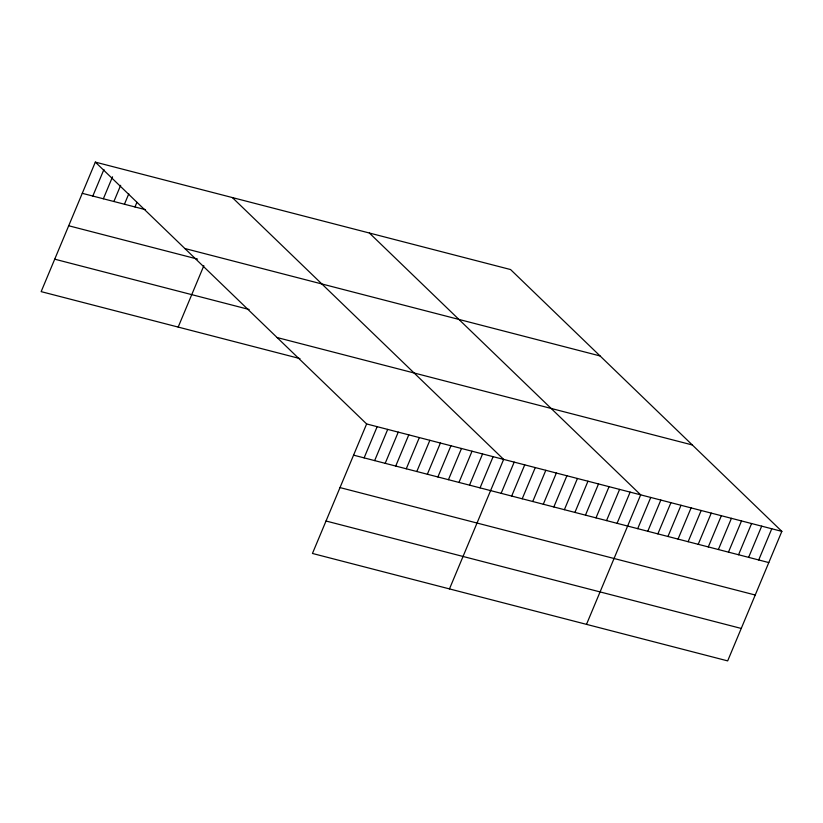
<?xml version="1.0" encoding="UTF-8"?>
<svg xmlns="http://www.w3.org/2000/svg" width="823" height="823" viewBox="0 0 823 823"><rect width="100%" height="100%" fill="white"/><g stroke="black" fill="none" stroke-linecap="round" stroke-linejoin="round"><path stroke-width="1.23" d="M95.324 162.11L366.626 423.948L312.452 553.457L727.676 660.89L781.85 531.37L510.548 269.543L95.324 162.11L41.15 291.63L299.973 358.591M92.814 196.049L103.935 169.466M103.359 198.775L112.535 176.811M113.893 201.501L120.662 185.319M124.438 204.227L128.789 193.827M134.972 206.954L136.906 202.335M178.179 327.081L203.867 265.664M364.116 457.876L377.16 426.674M374.65 460.602L387.705 429.4M385.195 463.328L398.25 432.126M395.729 466.055L408.784 434.853M406.274 468.781L419.329 437.579M416.808 471.507L429.863 440.305M427.353 474.233L440.408 443.031M437.898 476.959L450.942 445.757M448.432 479.696L461.487 448.484M458.977 482.422L472.032 451.21M469.511 485.148L482.566 453.946M480.056 487.874L493.111 456.672M449.471 588.908L503.645 459.399L232.353 197.571M501.135 493.327L514.19 462.125M511.68 496.053L524.724 464.851M522.214 498.779L535.269 467.577M532.759 501.505L545.814 470.303M543.293 504.232L556.348 473.03M553.838 506.958L566.893 475.756M564.383 509.684L577.427 478.482M574.917 512.42L587.972 481.208M585.462 515.147L598.516 483.934M595.996 517.873L609.051 486.671M606.541 520.599L619.596 489.397M617.075 523.325L630.13 492.123M586.501 624.359L640.675 494.849L369.373 233.022M637.702 528.664L650.756 497.452M647.783 531.267L660.838 500.065M657.875 533.88L670.93 502.678M667.957 536.483L681.012 505.281M678.039 539.096L691.094 507.894M688.121 541.709L701.175 510.497M698.213 544.312L711.257 513.11M708.294 546.925L721.349 515.723M718.376 549.527L731.431 518.325M728.458 552.14L741.513 520.938M738.55 554.753L751.594 523.541M748.632 557.356L761.687 526.154M758.713 559.969L771.768 528.767M82.269 193.323L145.517 209.68M184.856 248.515L600.08 355.947M68.7 225.759L197.53 259.091M54.719 259.183L249.132 309.489M277.094 337.543L692.318 444.965M366.626 423.948L781.85 531.37M353.571 455.15L768.795 562.572M340.002 487.586L755.226 595.019M326.021 521.01L741.245 628.443"/></g></svg>
